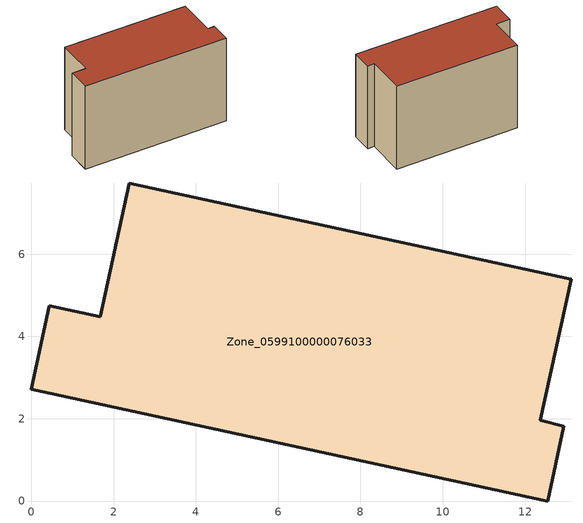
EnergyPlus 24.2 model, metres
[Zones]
Zone_0599100000076033
 floor ground (C_G): 12.55,0 0,2.72 0.44,4.75 1.67,4.48 2.38,7.73 13.12,5.39 12.37,1.96 12.94,1.82 z0
 wall outside (C_F): 1.67,4.48 0.44,4.75 0,2.72 12.55,0 12.94,1.82 12.37,1.96 13.12,5.39 2.38,7.73 1.67,4.48 z0:8.01
 roof outside (C_R): 13.12,5.39 2.38,7.73 1.67,4.48 0.44,4.75 0,2.72 12.55,0 12.94,1.82 12.37,1.96 z8.01
[BUILDING]
Pand.0599100000076033: North Axis=0; Terrain=City; Loads Convergence Tolerance Value=0.04; Temperature Convergence Tolerance Value=0.4; Solar Distribution=FullExterior; Maximum Number of Warmup Days=25; Minimum Number of Warmup Days=1
[Site:Location]
Rotterdam.The.Hague.AP_ZH_NLD Design_Conditions: Latitude=51.96; Longitude=4.45; Time Zone=1; Elevation=-4.5
[SITE:GROUNDTEMPERATURE:BUILDINGSURFACE]
18, 18, 18, 18, 18, 18, 18, 18, 18, 18, 18, 18
[MATERIAL] Thermal Absorptance=0.9; Solar Absorptance=0.7; Visible Absorptance=0.7
Name | Roughness | Thickness | Conductivity | Density | Specific Heat
G.TI.1975-1991 | MediumSmooth | 0.15 | 0.288461 | 540 | 1210
F.TI.1975-1991 | Rough | 0.3 | 0.230769 | 1920 | 840
R.TI.1975-1991 | MediumRough | 0.2 | 0.153846 | 1500 | 1000
[CONSTRUCTION]
C_G: G.TI.1975-1991
C_F: F.TI.1975-1991
C_R: R.TI.1975-1991
[ZONE]
Zone_0599100000076033: Type=1; Multiplier=1; Ceiling Height=Autocalculate; Volume=Autocalculate; Floor Area=autocalculate; Part of Total Floor Area=Yes
[ZONEINFILTRATION:DESIGNFLOWRATE]
Infil_Zone_0599100000076033: Zone or ZoneList or Space or SpaceList=Zone_0599100000076033; Schedule=AlwaysOn; Design Flow Rate Calculation Method=Flow/Area; Flow Rate per Floor Area=0.003; Constant Term Coefficient=1; Temperature Term Coefficient=0; Velocity Term Coefficient=0; Velocity Squared Term Coefficient=0
[HVACTEMPLATE:ZONE:IDEALLOADSAIRSYSTEM]
Zone_0599100000076033: Maximum Heating Supply Air Temperature=50; Minimum Cooling Supply Air Temperature=13; Maximum Heating Supply Air Humidity Ratio=0.0156; Minimum Cooling Supply Air Humidity Ratio=0.0077; Heating Limit=NoLimit; Cooling Limit=NoLimit; Dehumidification Control Type=ConstantSensibleHeatRatio; Cooling Sensible Heat Ratio=0.7; Dehumidification Setpoint=60; Humidification Control Type=None; Humidification Setpoint=30; Outdoor Air Method=None; Outdoor Air Flow Rate per Person=0.00944; Outdoor Air Flow Rate per Zone Floor Area=0; Outdoor Air Flow Rate per Zone=0; Demand Controlled Ventilation Type=None; Outdoor Air Economizer Type=NoEconomizer; Heat Recovery Type=None; Sensible Heat Recovery Effectiveness=0.7; Latent Heat Recovery Effectiveness=0.65
[ZONECONTROL:THERMOSTAT]
ThermostatControl_Zone_0599100000076033: Zone or ZoneList=Zone_0599100000076033; Control Type Schedule=DualSetpointControlType; Control 1=Thermostat_Zone_0599100000076033; Temperature Difference Between Cutout And Setpoint=0
[THERMOSTATSETPOINT:DUALSETPOINT]
Thermostat_Zone_0599100000076033: Heating Setpoint Temperature Schedule=HeatingSetpoint_Zone_0599100000076033; Cooling Setpoint Temperature Schedule=CoolingSetpoint_Zone_0599100000076033
[SCHEDULE:COMPACT]
HeatingSetpoint_Zone_0599100000076033: Through: 12/31, For: AllDays, Until: 24:00, 21
CoolingSetpoint_Zone_0599100000076033: Through: 12/31, For: AllDays, Until: 24:00, 24
DualSetpointControlType: Through: 12/31, For: AllDays, Until: 24:00, 4
AlwaysOn: Through: 12/31, For: AllDays, Until: 24:00, 1
